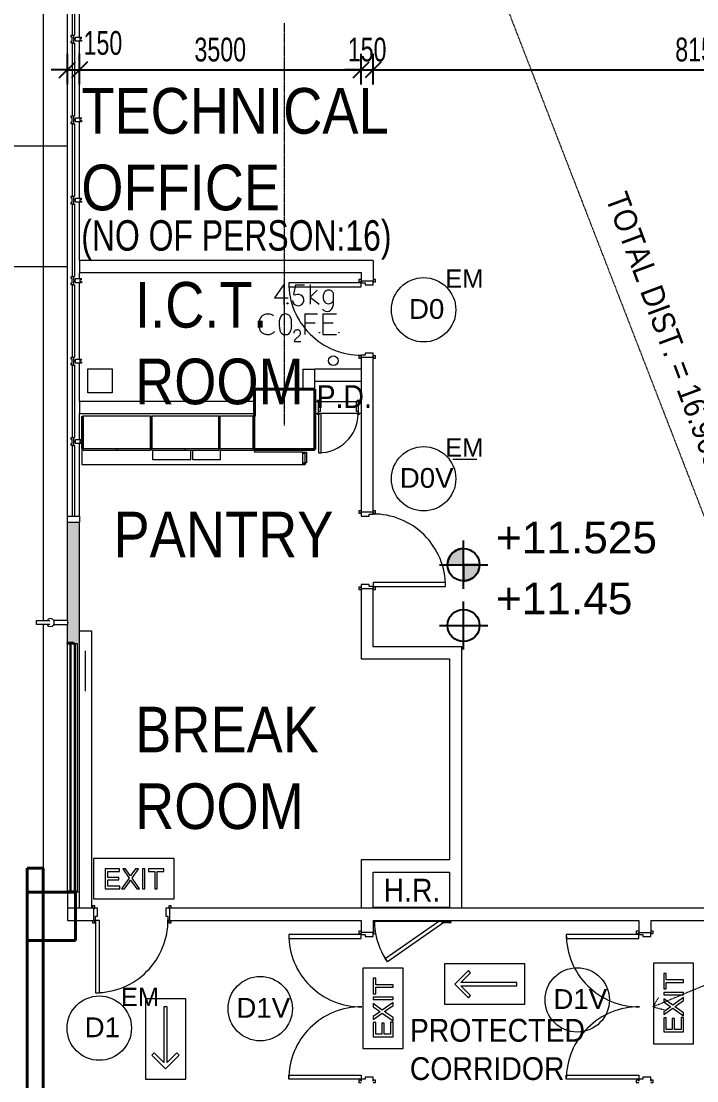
# Model space of a CAD drawing. Header units: millimetres. Extents: x 12827 to 178996, y -27589 to 73652.
# Drawn here: x 37065 to 45461, y 31763 to 44932 of the extents above; entities that cross this region are included whole.
import ezdxf

# ---------------------------------------------------------------- set-up
doc = ezdxf.new("R2010")
doc.units = ezdxf.units.MM
doc.linetypes.add('Dash', pattern=[6, 3, -3])
doc.linetypes.add('Grid Line__1_200_', pattern=[10.5, 6, -1.5, 1.5, -1.5])
for name, color, linetype, lineweight in [('A-ANNO-DIMS', 211, 'Continuous', 5), ('A-ANNO-NOTE', 131, 'Continuous', 25), ('A-DETL', 90, 'Continuous', 9), ('A-DETL-GENF', 92, 'Continuous', 20), ('A-DETL-HDLN', 90, 'Dash', 9), ('A-DETL-THIN', 151, 'Continuous', 9), ('A-DOOR', 31, 'Continuous', 20), ('A-DOOR-FRAM', 31, 'Continuous', 30), ('A-FLOR', 192, 'Continuous', 9), ('A-GENM', 13, 'Continuous', 20), ('A-GLAZ', 151, 'Continuous', 9), ('A-GLAZ-CURT', 52, 'Continuous', 20), ('A-GLAZ-CWMG', 51, 'Continuous', 20), ('A-WALL', 113, 'Continuous', 20), ('G-ANNO-TEXT', 231, 'Continuous', 5), ('I-FURN', 30, 'Continuous', 20), ('S-COLS', 52, 'Continuous', 20), ('S-GRID', 1, 'Continuous', 5)]:
    doc.layers.add(name, color=color, linetype=linetype, lineweight=lineweight)
doc.styles.add('Arial_1', font='arial.ttf', dxfattribs={"height": 393.413174})
doc.styles.add('Arial_2', font='arial.ttf', dxfattribs={"width": 0.7, "height": 295.05988})
doc.styles.add('Swis721 BT_1', font='swiss.ttf', dxfattribs={"width": 0.89, "height": 283.821263})
doc.styles.add('Swis721 BT_2', font='swiss.ttf', dxfattribs={"width": 0.85, "height": 567.642527})
doc.styles.add('Swis721 BT_5', font='swiss.ttf', dxfattribs={"height": 1.135285})
doc.styles.add('Swis721 BT_6', font='swiss.ttf', dxfattribs={"height": 245.978428})
doc.styles.add('Swis721 BT_7', font='swiss.ttf', dxfattribs={"width": 0.75, "height": 378.428351})
doc.dimstyles.new('Linear_-_1_5mm_Arial', dxfattribs={"dimscale": 304.8, "dimtxt": 300, "dimasz": 0.656168, "dimexe": 0.656168, "dimexo": 0.0625, "dimgap": 0.328084, "dimtad": 1, "dimdec": 0, "dimzin": 0, "dimdsep": 46, "dimtxsty": 'Arial_2', "dimblk1": 'OBLIQUE', "dimblk2": 'OBLIQUE', "dimsah": 1, "dimcen": 0.09, "dimadec": 0, "dimazin": 0, "dimtfac": 1, "dimtdec": 4, "dimtix": 1, "dimtmove": 0, "dimatfit": 3, "dimfxl": 0.656168, "dimfxlon": 1, "dimtvp": 1, "dimtolj": 1, "dimtzin": 0, "dimarcsym": 2})
doc.dimstyles.new('Linear_-_1_5mm_Arial_1', dxfattribs={"dimscale": 304.8, "dimtxt": 300, "dimasz": 0.656168, "dimexe": 0.656168, "dimexo": 0.0625, "dimgap": 0.328084, "dimtad": 1, "dimdec": 0, "dimzin": 0, "dimdsep": 46, "dimtxsty": 'Arial_2', "dimblk1": 'OBLIQUE', "dimblk2": 'OBLIQUE', "dimsah": 1, "dimcen": 0.09, "dimadec": 0, "dimazin": 0, "dimtfac": 1, "dimtdec": 4, "dimtix": 1, "dimtmove": 2, "dimatfit": 3, "dimfxl": 0.656168, "dimfxlon": 1, "dimtvp": 1, "dimtolj": 1, "dimtzin": 0, "dimarcsym": 2})

# ---------------------------------------------------------------- blocks, each defined once
blk = doc.blocks.new('DLN-Double Door__X03_ - _M31_1800 x 2450 _WH_-V5-Copy of 1_F')
at = {"layer": 'A-DOOR', "lineweight": 15}
for p, q in [((-850, -75), (-900, -75)), ((-900, -75), (-900, -975)), ((-850, -975), (-850, -75)), ((850, -75), (900, -75)), ((850, -975), (850, -75)), ((900, -75), (900, -975)), ((-900, -975), (-850, -975)), ((900, -975), (850, -975))]:
    blk.add_line(p, q, dxfattribs=at)
for centre, start, end in [((-900, -75), 270, 0.5), ((900, -75), 179.5, 270)]:
    blk.add_arc(centre, 900, start, end, dxfattribs=at)
at = {"layer": 'A-DOOR-FRAM', "lineweight": 15}
for p, q in [((-910, 105), (-940, 105)), ((-940, 105), (-940, 75)), ((-925, 75), (-910, 75)), ((-875, 75), (-925, 75)), ((-910, 75), (-910, 105)), ((-875, -25), (-875, 75)), ((875, 75), (875, -25)), ((925, 75), (875, 75)), ((940, 105), (910, 105)), ((910, 105), (910, 75)), ((910, 75), (925, 75)), ((940, 75), (940, 105)), ((-940, -75), (-940, -105)), ((-940, -105), (-910, -105)), ((-910, -75), (-925, -75)), ((-925, -75), (-900, -75)), ((-910, -105), (-910, -75)), ((-900, -75), (-900, -25)), ((-900, -25), (-875, -25)), ((875, -25), (900, -25)), ((900, -25), (900, -75)), ((900, -75), (925, -75)), ((925, -75), (910, -75)), ((910, -75), (910, -105)), ((910, -105), (940, -105)), ((940, -105), (940, -75))]:
    blk.add_line(p, q, dxfattribs=at)
blk = doc.blocks.new('DLN-Single Door__X01_ - _M01_ 900 x 2450 _WH_-16935545-Copy of 1_F')
at = {"layer": 'A-DOOR', "lineweight": 15}
for p, q in [((-460, 105), (-490, 105)), ((-490, 105), (-490, 75)), ((-475, 75), (-460, 75)), ((-460, 75), (-460, 105)), ((490, 105), (460, 105)), ((460, 105), (460, 75)), ((460, 75), (475, 75)), ((490, 75), (490, 105)), ((-490, -75), (-490, -105)), ((-490, -105), (-460, -105)), ((-460, -75), (-475, -75)), ((-460, -105), (-460, -75)), ((-400, -75), (-450, -75)), ((-450, -75), (-450, -975)), ((-400, -975), (-400, -75)), ((475, -75), (460, -75)), ((460, -75), (460, -105)), ((460, -105), (490, -105)), ((490, -105), (490, -75)), ((-450, -975), (-400, -975))]:
    blk.add_line(p, q, dxfattribs=at)
blk.add_arc((-450, -75), 900, 270, 0.5, dxfattribs=at)
at = {"layer": 'A-DOOR-FRAM', "lineweight": 15}
for p, q in [((-425, 75), (-475, 75)), ((-425, -25), (-425, 75)), ((425, 75), (425, -25)), ((475, 75), (425, 75)), ((-475, -75), (-450, -75)), ((-450, -75), (-450, -25)), ((-450, -25), (-425, -25)), ((425, -25), (450, -25)), ((450, -25), (450, -75)), ((450, -75), (475, -75))]:
    blk.add_line(p, q, dxfattribs=at)
blk = doc.blocks.new('DLN-Single Door__X01_ - _M05_ 900 x 2450 _WH_-16935527-Copy of 1_F')
at = {"layer": 'A-DOOR', "lineweight": 15}
for p, q in [((-460, 105), (-490, 105)), ((-490, 105), (-490, 75)), ((-475, 75), (-460, 75)), ((-460, 75), (-460, 105)), ((490, 105), (460, 105)), ((460, 105), (460, 75)), ((460, 75), (475, 75)), ((490, 75), (490, 105)), ((-490, -75), (-490, -105)), ((-490, -105), (-460, -105)), ((-460, -75), (-475, -75)), ((-460, -105), (-460, -75)), ((-400, -75), (-450, -75)), ((-450, -75), (-450, -975)), ((-400, -975), (-400, -75)), ((475, -75), (460, -75)), ((460, -75), (460, -105)), ((460, -105), (490, -105)), ((490, -105), (490, -75)), ((-450, -975), (-400, -975))]:
    blk.add_line(p, q, dxfattribs=at)
blk.add_arc((-450, -75), 900, 270, 0.5, dxfattribs=at)
at = {"layer": 'A-DOOR-FRAM', "lineweight": 15}
for p, q in [((-425, 75), (-475, 75)), ((-425, -25), (-425, 75)), ((425, 75), (425, -25)), ((475, 75), (425, 75)), ((-475, -75), (-450, -75)), ((-450, -75), (-450, -25)), ((-450, -25), (-425, -25)), ((425, -25), (450, -25)), ((450, -25), (450, -75)), ((450, -75), (475, -75))]:
    blk.add_line(p, q, dxfattribs=at)
blk = doc.blocks.new('DLN_EXIT Sign Board - DLN_EXIT Sign Board-5973881-Copy of 1_F')
at = {"layer": 'A-GENM'}
for p, q in [((500, 250), (-500, 250)), ((-500, 250), (-500, -250)), ((500, -250), (500, 250)), ((-177, 121), (-354, 121)), ((-354, 121), (-354, -125)), ((-323, 17), (-323, 90)), ((-323, 90), (-177, 90)), ((-185, 17), (-323, 17)), ((-185, -13), (-185, 17)), ((-177, 90), (-177, 121)), ((-59, 9), (-154, -125)), ((-102, 121), (-138, 121)), ((-138, 121), (-59, 9)), ((-57, 58), (-102, 121)), ((-42, 34), (-57, 58)), ((-24, 59), (-42, 34)), ((20, 121), (-24, 59)), ((-22, 9), (58, 121)), ((73, -125), (-22, 9)), ((58, 121), (20, 121)), ((138, 121), (108, 121)), ((108, 121), (108, -125)), ((138, -125), (138, 121)), ((373, 121), (181, 121)), ((181, 121), (181, 90)), ((181, 90), (262, 90)), ((262, 90), (262, -125)), ((292, -125), (292, 90)), ((292, 90), (373, 90)), ((373, 90), (373, 121)), ((-354, -125), (-173, -125)), ((-323, -94), (-323, -13)), ((-323, -13), (-185, -13)), ((-173, -94), (-323, -94)), ((-173, -125), (-173, -94)), ((-154, -125), (-116, -125)), ((-116, -125), (-55, -38)), ((-55, -38), (-40, -17)), ((-40, -17), (-27, -36)), ((-27, -36), (36, -125)), ((36, -125), (73, -125)), ((108, -125), (138, -125)), ((262, -125), (292, -125)), ((-500, -250), (500, -250))]:
    blk.add_line(p, q, dxfattribs=at)
blk = doc.blocks.new('DLN_Direction Board - Direction-Red-3889199-Copy of 1_F')
at = {"layer": 'A-GENM'}
for p, q in [((500, 0), (-500, 0)), ((-500, 0), (-500, -500)), ((500, -500), (500, 0)), ((202, -80), (174, -109)), ((174, -109), (295, -230)), ((372, -250), (202, -80)), ((295, -230), (-400, -230)), ((-400, -230), (-400, -270)), ((202, -420), (372, -250)), ((-400, -270), (295, -270)), ((295, -270), (174, -391)), ((174, -391), (202, -420)), ((-500, -500), (500, -500))]:
    blk.add_line(p, q, dxfattribs=at)
blk = doc.blocks.new('Rectangular Mullion - DLN_8 x 75mm _WD_-12438421-Copy of 1_F')
at = {"layer": 'A-GLAZ-CWMG', "lineweight": 30}
for p, q in [((0, 37.5), (-8, 37.5)), ((-8, 37.5), (-8, -37.5)), ((0, 37.5), (0, -37.5)), ((-8, -37.5), (0, -37.5))]:
    blk.add_line(p, q, dxfattribs=at)
blk = doc.blocks.new('Rectangular Mullion - DLN_8 x 75mm _WD_-12438424-Copy of 1_F')
at = {"layer": 'A-GLAZ-CWMG', "lineweight": 30}
for p, q in [((0, 37.5), (-8, 37.5)), ((-8, 37.5), (-8, -37.5)), ((0, 37.5), (0, -37.5)), ((-8, -37.5), (0, -37.5))]:
    blk.add_line(p, q, dxfattribs=at)
blk = doc.blocks.new('Rectangular Mullion - EW3b-16434438-Copy of 1_F')
at = {"layer": 'A-GLAZ-CWMG'}
blk.add_line((37639, 34115), (37639, 37199), dxfattribs=at)
blk = doc.blocks.new('Rectangular Mullion - EW3b-V68-Copy of 1_F')
at = {"layer": 'A-GLAZ-CWMG', "lineweight": 30}
for p, q in [((37732, 37199), (37676, 37199)), ((37676, 34115), (37676, 37199)), ((37732, 34115), (37732, 37199)), ((37676, 34115), (37732, 34115))]:
    blk.add_line(p, q, dxfattribs=at)
at = {"layer": 'A-GLAZ-CWMG'}
for p, q in [((37732, 37199), (37759, 37199)), ((37759, 37199), (37759, 34115)), ((37759, 34115), (37732, 34115))]:
    blk.add_line(p, q, dxfattribs=at)
blk = doc.blocks.new('System Panel - _DLN__12_12mm laminated clear glass-18440646-Copy of 1_F')
at = {"layer": 'A-GLAZ-CURT', "lineweight": 15}
for p, q in [((-425, 12), (425, 12)), ((-425, -13), (-425, 12)), ((425, -13), (425, 12)), ((425, -13), (-425, -13))]:
    blk.add_line(p, q, dxfattribs=at)
blk = doc.blocks.new('System Panel - _DLN__12_12mm laminated clear glass-18440639-Copy of 1_F')
at = {"layer": 'A-GLAZ-CURT', "lineweight": 15}
for p, q in [((-450, 12.5), (450, 12.5)), ((-450, -12.5), (-450, 12.5)), ((450, -12.5), (450, 12.5)), ((450, -12.5), (-450, -12.5))]:
    blk.add_line(p, q, dxfattribs=at)
blk = doc.blocks.new('System Panel - _DLN__12_12mm laminated clear glass-18440579-Copy of 1_F')
at = {"layer": 'A-GLAZ-CURT', "lineweight": 15}
for p, q in [((-450, 12), (450, 12)), ((-450, -13), (-450, 12)), ((450, -13), (450, 12)), ((450, -13), (-450, -13))]:
    blk.add_line(p, q, dxfattribs=at)
blk = doc.blocks.new('System Panel - _DLN__12_12mm laminated clear glass-18440643-Copy of 1_F')
at = {"layer": 'A-GLAZ-CURT', "lineweight": 15}
for p, q in [((-437.5, 12.5), (437.5, 12.5)), ((-437.5, -12.5), (-437.5, 12.5)), ((437.5, -12.5), (437.5, 12.5)), ((437.5, -12.5), (-437.5, -12.5))]:
    blk.add_line(p, q, dxfattribs=at)
blk = doc.blocks.new('Rectangular Mullion - DLN_135 x 150mm _WD_-STUR_ OPENING-18440605-Copy of 1_F')
at = {"layer": 'A-GLAZ-CWMG', "lineweight": 15}
for p, q in [((37639, 45607), (37684, 45607)), ((37639, 44707), (37639, 45607)), ((37727, 45607), (37789, 45607)), ((37789, 44732), (37789, 45607))]:
    blk.add_line(p, q, dxfattribs=at)
blk = doc.blocks.new('Rectangular Mullion - DLN_75 x 150mm _WD_-STUR_ OPENING-18440581-Copy of 1_F')
at = {"layer": 'A-GLAZ-CWMG', "lineweight": 15}
for p, q in [((0, 75), (-75, 75)), ((-75, 75), (-75, -75)), ((0, 75), (0, -75)), ((-75, -75), (0, -75))]:
    blk.add_line(p, q, dxfattribs=at)
blk = doc.blocks.new('Rectangular Mullion - DLN_135 x 150mm _WD_-STUR_ OPENING-18440606-Copy of 1_F')
at = {"layer": 'A-GLAZ-CWMG', "lineweight": 15}
for p, q in [((37639, 43707), (37639, 44707)), ((37789, 43732), (37789, 44682))]:
    blk.add_line(p, q, dxfattribs=at)
blk = doc.blocks.new('Rectangular Mullion - DLN_135 x 150mm _WD_-STUR_ OPENING-V69-Copy of 1_F')
at = {"layer": 'A-GLAZ-CWMG', "lineweight": 15}
for p, q in [((37639, 42707), (37639, 43707)), ((37789, 42732), (37789, 43682))]:
    blk.add_line(p, q, dxfattribs=at)
blk = doc.blocks.new('Rectangular Mullion - DLN_135 x 150mm _WD_-STUR_ OPENING-V70-Copy of 1_F')
at = {"layer": 'A-GLAZ-CWMG', "lineweight": 15}
for p, q in [((37639, 41707), (37639, 42707)), ((37789, 41957), (37789, 42682)), ((37789, 41732), (37789, 41807))]:
    blk.add_line(p, q, dxfattribs=at)
blk = doc.blocks.new('Rectangular Mullion - DLN_135 x 150mm _WD_-STUR_ OPENING-V71-Copy of 1_F')
at = {"layer": 'A-GLAZ-CWMG', "lineweight": 15}
for p, q in [((37639, 39707), (37639, 40707)), ((37789, 40207), (37789, 40682)), ((37789, 39732), (37789, 40057))]:
    blk.add_line(p, q, dxfattribs=at)
blk = doc.blocks.new('Rectangular Mullion - DLN_135 x 150mm _WD_-STUR_ OPENING-18440621-Copy of 1_F')
at = {"layer": 'A-GLAZ-CWMG', "lineweight": 15}
for p, q in [((37639, 38782), (37639, 39707)), ((37789, 38782), (37789, 39682))]:
    blk.add_line(p, q, dxfattribs=at)
blk = doc.blocks.new('Rectangular Mullion - DLN_FRAME-18440576-Copy of 1_F')
at = {"layer": 'A-GLAZ-CWMG', "lineweight": 15}
for p, q in [((-25, 30), (-50, 30)), ((-50, 30), (-50, 0)), ((-50, 0), (-5, 0)), ((-25, 15), (-25, 30)), ((25, 15), (-25, 15)), ((-5, 0), (-5, -27)), ((5, -27), (5, 0)), ((5, 0), (50, 0)), ((50, 30), (25, 30)), ((25, 30), (25, 15)), ((50, 0), (50, 30)), ((-5, -27), (-25, -27)), ((-25, -27), (-25, -100)), ((-10, -100), (-25, -100)), ((-10, -100), (-10, -80)), ((-10, -80), (10, -80)), ((25, -27), (5, -27)), ((10, -80), (10, -100)), ((10, -100), (25, -100)), ((25, -100), (25, -27))]:
    blk.add_line(p, q, dxfattribs=at)
blk = doc.blocks.new('DLN-Access Panel__AP02_ - _AP02a_ 900 x 1100 _WH_-14594547-Copy of 1_F')
at = {"layer": 'A-DOOR', "lineweight": 15}
for p, q in [((-414, 100), (287, 591)), ((316, 550), (-349, 85)), ((287, 591), (316, 550)), ((-465, 100), (-503, 100)), ((-503, 100), (-503, 95)), ((-503, 95), (-465, 95)), ((-490, 75), (-490, 85)), ((465, 85), (-490, 85)), ((-465, 97), (-465, 85)), ((-450, 85), (-450, 97)), ((-405, 100), (-443, 100)), ((-443, 100), (-443, 95)), ((-443, 95), (-405, 95)), ((-436, 85), (-421, 95)), ((-405, 97), (-405, 85)), ((-390, 85), (-390, 97)), ((-485, -85), (465, -85))]:
    blk.add_line(p, q, dxfattribs=at)
for centre, radius, start, end in [((-450, 75), 900, 9.9274, 35), ((-450, 75), 900, 0.6404, 8.6308), ((-458, 97), 7.5, 58.3741, 160.5288), ((-458, 97), 7.5, 360, 180), ((-398, 97), 7.5, 58.3741, 160.5288), ((-398, 97), 7.5, 360, 180)]:
    blk.add_arc(centre, radius, start, end, dxfattribs=at)
blk = doc.blocks.new('DLN_Counter-03 - 2850 _W_-14682126-Copy of 1_F')
at = {"layer": 'I-FURN', "color": 7}
for p, q in [((-1350, -400), (-1350, 0)), ((-511, 0), (-1350, 0)), ((-511, 0), (-511, -400)), ((-496, -400), (-496, 0)), ((335, 0), (-496, 0)), ((335, 0), (335, -400)), ((350, -400), (350, 0)), ((765, 0), (350, 0)), ((765, 0), (765, -400)), ((-1365, -400), (-1365, 0)), ((-1365, 0), (-1350, 0)), ((-1350, 0), (-1350, -400)), ((-511, -400), (-511, 0)), ((-511, 0), (-496, 0)), ((-496, 0), (-496, -400)), ((335, -400), (335, 0)), ((335, 0), (350, 0)), ((350, 0), (350, -400)), ((765, -400), (765, 0)), ((765, 0), (780, 0)), ((780, 0), (780, -400)), ((-1365, -400), (-1350, -400)), ((-1365, -400), (-1365, -600)), ((-1350, -400), (-511, -400)), ((-1350, -420), (-1350, -400)), ((-1350, -400), (-931, -400)), ((-1350, -420), (-931, -420)), ((-931, -400), (-931, -420)), ((-931, -420), (-931, -400)), ((-931, -400), (-511, -400)), ((-931, -420), (-511, -420)), ((-511, -400), (-511, -420)), ((-511, -400), (-496, -400)), ((-496, -400), (335, -400)), ((-496, -420), (-496, -400)), ((-496, -400), (-81, -400)), ((-496, -420), (-81, -420)), ((-485, -540), (-485, -420)), ((-81, -400), (-81, -420)), ((-81, -420), (-81, -400)), ((-81, -400), (335, -400)), ((-81, -420), (335, -420)), ((-15, -420), (-15, -540)), ((15, -540), (15, -420)), ((335, -400), (335, -420)), ((335, -400), (350, -400)), ((350, -420), (350, -400)), ((350, -400), (765, -400)), ((350, -400), (765, -400)), ((350, -420), (765, -420)), ((355, -420), (355, -540)), ((765, -400), (765, -420)), ((765, -400), (780, -400)), ((780, -445), (780, -415)), ((1380, -445), (780, -445)), ((1380, -445), (1410, -445)), ((1380, -600), (1380, -445)), ((1380, -460), (1410, -460)), ((1410, -580), (1410, -445)), ((1410, -445), (1425, -445)), ((1425, -445), (1425, -580)), ((-1365, -600), (1380, -600)), ((-15, -540), (-485, -540)), ((355, -540), (15, -540)), ((1380, -580), (1410, -580)), ((1380, -595), (1410, -595)), ((1380, -600), (1410, -600)), ((1410, -580), (1410, -595)), ((1425, -580), (1410, -580)), ((1410, -595), (1410, -600))]:
    blk.add_line(p, q, dxfattribs=at)
blk = doc.blocks.new('DLN_Louvre - 600x600 _WH_ _ML17_-15065304-Copy of 1_F')
at = {"layer": 'A-GLAZ'}
blk.add_line((-250, 0), (250, 0), dxfattribs=at)
blk = doc.blocks.new('DLN-Single Door - _AP11_ 450 x2000 _WH_-15258265-Copy of 1_F')
at = {"layer": 'A-DOOR', "lineweight": 15}
for p, q in [((-235, 85), (-265, 85)), ((-265, 85), (-265, 75)), ((-265, 75), (-235, 75)), ((-235, 75), (-235, 85)), ((265, 85), (235, 85)), ((235, 85), (235, 75)), ((235, 75), (265, 75)), ((265, 75), (265, 85)), ((-235, -75), (-265, -75)), ((-265, -75), (-265, -85)), ((-265, -85), (-235, -85)), ((-245, -85), (-245, -565)), ((-215, -75), (-235, -75)), ((-235, -85), (-235, -75)), ((-215, -565), (-215, -75)), ((265, -75), (235, -75)), ((235, -75), (235, -85)), ((235, -85), (265, -85)), ((265, -85), (265, -75)), ((-245, -565), (-215, -565))]:
    blk.add_line(p, q, dxfattribs=at)
for start, end in [(270, 358.8132), (359.9947, 0.5)]:
    blk.add_arc((-245, -75), 490, start, end, dxfattribs=at)
at = {"layer": 'A-DOOR-FRAM', "lineweight": 15}
for p, q in [((-220, 75), (-250, 75)), ((-250, 75), (-250, -75)), ((-220, -45), (-220, 75)), ((220, 75), (220, -45)), ((250, 75), (220, 75)), ((250, -75), (250, 75)), ((-250, -75), (-245, -75)), ((-245, -75), (-245, -45)), ((-245, -45), (-220, -45)), ((220, -45), (245, -45)), ((245, -45), (245, -75)), ((245, -75), (250, -75))]:
    blk.add_line(p, q, dxfattribs=at)
blk = doc.blocks.new('DLN_Banner hook - DLN_Banner hook-13170166-Copy of 1_F')
at = {"layer": 'A-GENM', "lineweight": 9}
for p, q in [((-25, 0), (-25, -167)), ((-25, 0), (25, 0)), ((25, -167), (25, 0)), ((-25, -167), (0, -167)), ((-25, -385), (-25, -218)), ((0, -167), (25, -167)), ((25, -218), (25, -385)), ((-25, -386), (25, -386))]:
    blk.add_line(p, q, dxfattribs=at)
at = {"layer": 'A-GENM', "lineweight": 9, "flags": 128}
for points in [[(-25, -167), (-43, -184), (-50, -208), (-45, -233), (-28, -251), (-25, -252)], [(25, -253), (42, -237), (50, -213), (45, -188), (29, -169), (25, -167)]]:
    blk.add_lwpolyline(points, dxfattribs=at)
blk = doc.blocks.new('DLN_2D- CO2F_E - COFE-19082814-Copy of 1_F')
at = {"layer": 'A-DETL-GENF'}
for p, q in [((-756, 939), (-870, 775)), ((-756, 939), (-756, 689)), ((-611, 935), (-634, 816)), ((-611, 935), (-499, 935)), ((-428, 940), (-428, 696)), ((-634, 816), (-608, 811)), ((-428, 784), (-340, 872)), ((-144, 842), (-144, 680)), ((-870, 775), (-701, 775)), ((-428, 784), (-315, 696)), ((-496, 575), (-336, 575)), ((-496, 575), (-496, 320)), ((-272, 575), (-102, 575)), ((-272, 575), (-272, 320)), ((-814, 431), (-805, 372)), ((-658, 431), (-667, 372)), ((-496, 465), (-366, 465)), ((-272, 465), (-142, 465)), ((-607, 264), (-565, 301)), ((-272, 320), (-102, 320)), ((-628, 234), (-544, 234))]:
    blk.add_line(p, q, dxfattribs=at)
for centre, radius in [((-710, 706), 7.48), ((-312, 341), 3), ((-71, 341), 3), ((-140, -7), 60)]:
    blk.add_circle(centre, radius, dxfattribs=at)
for centre, radius, start, end in [((-577, 747), 70.7, 183.8046, 115.1955), ((-187, 791), 80.3, 161.219, 180.781), ((-153, 780), 116, 146.781, 161.219), ((-199, 810), 61.4, 118.4863, 146.781), ((-199, 810), 61.4, 87.5137, 118.4863), ((-200, 798), 73.2, 66.4863, 87.5137), ((-194, 812), 57.4, 31.0497, 66.4863), ((-218, 680), 73.8, 218.3959, 0), ((-85, 793), 183, 180.781, 189.219), ((-181, 777), 85.2, 189.219, 210.781), ((-199, 766), 64.4, 210.781, 239.219), ((-199, 766), 64.4, 239.219, 271.0549), ((-199, 766), 64.4, 271.0549, 328.5853), ((-962, 471), 101, 139.3393, 165.241), ((-962, 471), 101, 117.3794, 139.3393), ((-949, 441), 133, 87.6545, 116.6047), ((-947, 476), 98.9, 49.3487, 87.6545), ((-713, 483), 99.2, 146.4031, 175.5969), ((-738, 512), 62.8, 88.1154, 155.8846), ((-734, 512), 62.8, 24.1154, 91.8846), ((-759, 483), 99.2, 4.4031, 33.5969), ((-768, 418), 302, 164.9644, 172.7557), ((-957, 443), 112, 173.0655, 194.7367), ((-668, 522), 411, 195.1825, 200.7734), ((18, 426), 832, 175.5969, 179.6803), ((-1490, 426), 832, 0.3197, 4.4031), ((-981, 403), 76.5, 200.5788, 234.8357), ((-957, 439), 119, 235.3378, 254.6622), ((-952, 460), 141, 254.7908, 273.2092), ((-949, 419), 99.8, 272.9079, 297.0921), ((-949, 419), 99.8, 297.0921, 320.3091), ((-743, 381), 62.1, 189, 276.8019), ((-728, 381), 62.1, 263.1981, 351), ((-593, 336), 39.4, 141.0169, 178.9831), ((-593, 336), 39.4, 112.8661, 141.0169), ((-551, 207), 80.3, 134.1863, 145.8137), ((-593, 336), 39.4, 90.3809, 112.8661), ((-587, 332), 44, 77.7176, 98.2824), ((-587, 328), 48.4, 58.2824, 77.7176), ((-624, 362), 84.9, 313.9551, 330.0449), ((-578, 344), 29.6, 35.7176, 58.2824), ((-589, 336), 43.1, 18.2824, 35.7176), ((-659, 364), 117, 337.7231, 342.2769), ((-574, 341), 28, 357.7176, 18.2824), ((-576, 338), 29.7, 342.2769, 3.7231), ((-501, 173), 140, 145.8137, 154.1863)]:
    blk.add_arc(centre, radius, start, end, dxfattribs=at)
blk = doc.blocks.new('DLN_Slab Level Mark - FFL-2mm_Type 2-2670450-Copy of 1_F')
at = {"layer": 'A-ANNO-NOTE', "lineweight": 5}
h = blk.add_hatch(color=256, dxfattribs=at)
edge = h.paths.add_edge_path(flags=0)
edge.add_arc((0, 0), 1, 0, 90, ccw=False)
edge.add_line((1, 0), (0, 0))
edge.add_line((0, 0), (0, 1))
h = blk.add_hatch(color=256, dxfattribs=at)
edge = h.paths.add_edge_path(flags=0)
edge.add_arc((0, 0), 1, 180, 270, ccw=False)
edge.add_line((-1, 0), (0, 0))
edge.add_line((0, 0), (0, -1))
at = {"layer": 'A-ANNO-NOTE'}
for p, q in [((0, 1.5), (0, -1.5)), ((0, 1), (0, 0)), ((0, 0), (-1, 0)), ((0, -1), (0, 0)), ((0, 0), (1, 0)), ((-1.5, 0), (1.5, 0))]:
    blk.add_line(p, q, dxfattribs=at)
blk.add_circle((0, 0), 1, dxfattribs=at)
for start, end in [(360, 90), (180, 270)]:
    blk.add_arc((0, 0), 1, start, end, dxfattribs=at)
blk = doc.blocks.new('DLN_Slab Level Mark - SSL-2mm_Type 2-2670448-Copy of 1_F')
at = {"layer": 'A-ANNO-NOTE'}
for p, q in [((0, 1.5), (0, -1.5)), ((-1.5, 0), (1.5, 0))]:
    blk.add_line(p, q, dxfattribs=at)
blk.add_circle((0, 0), 1, dxfattribs=at)
blk = doc.blocks.new('GBP_Door Mark - 2 x 1_3_R_T_ Border _EM_ON_-18777231-Copy of 1_F')
at = {"layer": 'A-ANNO-NOTE', "lineweight": 5}
blk.add_circle((-31.356, 27.261), 2, dxfattribs=at)
at = {"layer": 'A-ANNO-NOTE', "lineweight": 5, "insert": (-30.02, 29.767), "char_height": 1.1353, "width": 2.7792, "attachment_point": 1, "line_spacing_factor": 1.00667, "style": 'Swis721 BT_5'}
blk.add_mtext('EM', dxfattribs=at)
blk = doc.blocks.new('GBP_Door Mark - 2 x 1_3_RT_ Border WHITE-4013245-Copy of 1_F')
at = {"layer": 'A-ANNO-NOTE', "lineweight": 5}
blk.add_circle((-31.356, 27.261), 2, dxfattribs=at)
blk = doc.blocks.new('_Oblique')
at = {"color": 0, "linetype": 'ByBlock', "lineweight": -2}
blk.add_line((-0.5, -0.5), (0.5, 0.5), dxfattribs=at)
blk = doc.blocks.new('DIMBLOCK32-Copy of 1_F')
at = {"layer": 'A-ANNO-DIMS', "color": 0, "lineweight": -2, "transparency": 16777216}
for p, q in [((37639, 44147), (37639, 44528)), ((37789, 44147), (37789, 44528)), ((37639, 44328), (37439, 44328)), ((37639, 44328), (37789, 44328)), ((37789, 44328), (37989, 44328))]:
    blk.add_line(p, q, dxfattribs=at)
at = {"layer": 'Defpoints', "color": 0, "transparency": 16777216}
for p in [(37789, 44328), (37639, 44128), (37789, 44128)]:
    blk.add_point(p, dxfattribs=at)
at = {"layer": 'A-ANNO-DIMS', "color": 0, "lineweight": -2, "transparency": 16777216, "xscale": 200, "yscale": 200, "zscale": 200}
blk.add_blockref('_Oblique', (37639, 44328), dxfattribs=at)
at = {"layer": 'A-ANNO-DIMS', "color": 0, "lineweight": -2, "transparency": 16777216, "xscale": 200, "yscale": 200, "zscale": 200, "rotation": 180}
blk.add_blockref('_Oblique', (37789, 44328), dxfattribs=at)
at = {"layer": 'A-ANNO-DIMS', "color": 0, "transparency": 16777216, "insert": (37840, 44810), "char_height": 295.1, "width": 564.92, "attachment_point": 1, "line_spacing_factor": 0.938532, "style": 'Arial_2'}
blk.add_mtext('\\A1;150', dxfattribs=at)
blk = doc.blocks.new('DIMBLOCK33-Copy of 1_F')
at = {"layer": 'A-ANNO-DIMS', "color": 0, "lineweight": -2, "transparency": 16777216}
for p, q in [((37789, 44147), (37789, 44528)), ((41289, 44147), (41289, 44528)), ((37789, 44328), (41289, 44328))]:
    blk.add_line(p, q, dxfattribs=at)
at = {"layer": 'Defpoints', "color": 0, "transparency": 16777216}
for p in [(41289, 44328), (37789, 44128), (41289, 44128)]:
    blk.add_point(p, dxfattribs=at)
at = {"layer": 'A-ANNO-DIMS', "color": 0, "lineweight": -2, "transparency": 16777216, "xscale": 200, "yscale": 200, "zscale": 200, "rotation": 180}
blk.add_blockref('_Oblique', (37789, 44328), dxfattribs=at)
at = {"layer": 'A-ANNO-DIMS', "color": 0, "lineweight": -2, "transparency": 16777216, "xscale": 200, "yscale": 200, "zscale": 200}
blk.add_blockref('_Oblique', (41289, 44328), dxfattribs=at)
at = {"layer": 'A-ANNO-DIMS', "color": 0, "transparency": 16777216, "insert": (39539, 44578), "char_height": 295.1, "width": 753.23, "attachment_point": 5, "style": 'Arial_2'}
blk.add_mtext('\\A1;3500', dxfattribs=at)
blk = doc.blocks.new('DIMBLOCK34-Copy of 1_F')
at = {"layer": 'A-ANNO-DIMS', "color": 0, "lineweight": -2, "transparency": 16777216}
for p, q in [((41289, 44147), (41289, 44528)), ((41439, 44147), (41439, 44528)), ((41289, 44328), (41089, 44328)), ((41289, 44328), (41439, 44328)), ((41439, 44328), (41639, 44328))]:
    blk.add_line(p, q, dxfattribs=at)
at = {"layer": 'Defpoints', "color": 0, "transparency": 16777216}
for p in [(41439, 44328), (41289, 44128), (41439, 44128)]:
    blk.add_point(p, dxfattribs=at)
at = {"layer": 'A-ANNO-DIMS', "color": 0, "lineweight": -2, "transparency": 16777216, "xscale": 200, "yscale": 200, "zscale": 200}
blk.add_blockref('_Oblique', (41289, 44328), dxfattribs=at)
at = {"layer": 'A-ANNO-DIMS', "color": 0, "lineweight": -2, "transparency": 16777216, "xscale": 200, "yscale": 200, "zscale": 200, "rotation": 180}
blk.add_blockref('_Oblique', (41439, 44328), dxfattribs=at)
at = {"layer": 'A-ANNO-DIMS', "color": 0, "transparency": 16777216, "insert": (41364, 44578), "char_height": 295.1, "width": 564.92, "attachment_point": 5, "style": 'Arial_2'}
blk.add_mtext('\\A1;150', dxfattribs=at)
blk = doc.blocks.new('DIMBLOCK35-Copy of 1_F')
at = {"layer": 'A-ANNO-DIMS', "color": 0, "lineweight": -2, "transparency": 16777216}
for p, q in [((41439, 44147), (41439, 44528)), ((49589, 44147), (49589, 44528)), ((41439, 44328), (49589, 44328))]:
    blk.add_line(p, q, dxfattribs=at)
at = {"layer": 'Defpoints', "color": 0, "transparency": 16777216}
for p in [(49589, 44328), (41439, 44128), (49589, 44128)]:
    blk.add_point(p, dxfattribs=at)
at = {"layer": 'A-ANNO-DIMS', "color": 0, "lineweight": -2, "transparency": 16777216, "xscale": 200, "yscale": 200, "zscale": 200, "rotation": 180}
blk.add_blockref('_Oblique', (41439, 44328), dxfattribs=at)
at = {"layer": 'A-ANNO-DIMS', "color": 0, "lineweight": -2, "transparency": 16777216, "xscale": 200, "yscale": 200, "zscale": 200}
blk.add_blockref('_Oblique', (49589, 44328), dxfattribs=at)
at = {"layer": 'A-ANNO-DIMS', "color": 0, "transparency": 16777216, "insert": (45514, 44578), "char_height": 295.1, "width": 753.23, "attachment_point": 5, "style": 'Arial_2'}
blk.add_mtext('\\A1;8150', dxfattribs=at)

msp = doc.modelspace()

# ---------------------------------------------------------------- hatches: boundary and pattern name
at = {"layer": 'A-WALL'}
h = msp.add_hatch(color=7, dxfattribs=at)
h.paths.add_polyline_path([(37789.29297, 34107.48546), (37789.29297, 38707.48546), (37639.29297, 38707.48546), (37639.67428, 37207.48546), (37714.67428, 37207.48546), (37714.67428, 37199.48546), (37759.17428, 37199.48546), (37759.17428, 34115.48546), (37714.67428, 34115.48546), (37714.67428, 34107.48546), (37759.17428, 34107.48546)], flags=0)
h.paths.add_polyline_path([(37639.29297, 34107.48546), (37639.67428, 34107.48546), (37639.29297, 34115.48546)], flags=0)
h.paths.add_polyline_path([(37684.29297, 45607.48547), (37684.29297, 45632.48547), (37699.29297, 45632.48547), (37699.29297, 45682.48547), (37684.29297, 45682.48547), (37684.29297, 45707.48547), (37639.29297, 45707.48547), (37639.29297, 45607.48547)], flags=0)
h.paths.add_polyline_path([(37789.29297, 45607.48547), (37789.29297, 45632.48547), (37741.29297, 45632.48547), (37741.29297, 45652.48547), (37714.29297, 45652.48547), (37714.29297, 45607.48547), (37726.79297, 45607.48547)], flags=0)
h.paths.add_polyline_path([(37741.29297, 45662.48547), (37741.29297, 45682.48547), (37789.29297, 45682.48547), (37789.29297, 45707.48547), (37714.29297, 45707.48547), (37714.29297, 45662.48547)], flags=0)

# ---------------------------------------------------------------- linework, layer by layer
at = {"layer": 'A-DETL', "lineweight": 20}
msp.add_line((42429.07561, 39488.92583), (42729.07561, 39488.92583), dxfattribs=at)
at = {"layer": 'A-DETL-HDLN'}
for p, q in [((42905.56195, 45605.48547), (47497.42766, 33757.48546)), ((47497.42766, 33757.48546), (44919.29297, 32682.48546)), ((44919.29297, 32682.48546), (44989.29297, 32803.72902)), ((44919.29297, 32682.48546), (45054.69131, 32646.88647))]:
    msp.add_line(p, q, dxfattribs=at)
at = {"layer": 'A-DETL-THIN'}
for p, q in [((35139.29297, 43382.48546), (37639.29297, 43382.48546)), ((35139.29297, 41882.48546), (37639.29297, 41882.48546))]:
    msp.add_line(p, q, dxfattribs=at)
at = {"layer": 'A-FLOR'}
for p, q in [((37339.29297, 52457.40334), (37339.29297, 37482.48546)), ((37894.29297, 40312.48546), (37894.29297, 40612.48546)), ((37894.29297, 40612.48546), (38194.29297, 40612.48546)), ((38194.29297, 40612.48546), (38194.29297, 40312.48546)), ((38194.29297, 40312.48546), (37894.29297, 40312.48546)), ((37339.29297, 37432.48546), (37339.29297, 34407.48507))]:
    msp.add_line(p, q, dxfattribs=at)
at = {"layer": 'A-WALL'}
for p, q in [((41439.29296, 41957.48546), (37789.29297, 41957.48546)), ((37789.29297, 41957.48546), (37789.29297, 41807.48546)), ((41439.29296, 41957.48546), (41439.29296, 41707.48545)), ((37789.29297, 41807.48546), (41289.29296, 41807.48546)), ((41289.29296, 41807.48546), (41289.29296, 41707.48545)), ((41289.29296, 41707.48545), (41439.29296, 41707.48545)), ((41289.29296, 40757.48545), (41289.29296, 38832.48546)), ((41289.29296, 40757.48545), (41439.29296, 40757.48545)), ((41439.29296, 38832.48546), (41439.29296, 40757.48545)), ((40564.29296, 40607.48546), (40564.29296, 40357.48546)), ((40564.29296, 40607.48546), (40714.29296, 40607.48546)), ((41289.29296, 40607.48546), (40714.29296, 40607.48546)), ((40714.29296, 40357.48546), (40714.29296, 40607.48546)), ((40714.29296, 40457.48546), (41289.29296, 40457.48546)), ((40564.29296, 40357.48546), (40714.29296, 40357.48546)), ((39964.29296, 40207.48546), (37789.29302, 40207.48546)), ((37789.29302, 40207.48546), (37789.29302, 40057.48546)), ((39964.29296, 40207.48546), (39964.29296, 40057.48546)), ((40714.29296, 40207.48546), (40741.29296, 40207.48546)), ((40714.29296, 40207.48546), (40714.29296, 40057.48546)), ((40786.29296, 40207.48546), (41226.29296, 40207.48546)), ((41289.29296, 40207.48546), (41271.29296, 40207.48546)), ((37789.29302, 40057.48546), (39964.29296, 40057.48546)), ((40714.29296, 40057.48546), (40741.29296, 40057.48546)), ((41241.29296, 40057.48546), (40771.29296, 40057.48546)), ((41289.29296, 40057.48546), (41271.29296, 40057.48546)), ((41289.29296, 38832.48546), (41439.29296, 38832.48546)), ((37639.29297, 37482.48546), (37639.29297, 38707.48546)), ((37789.29297, 33907.48546), (37789.29297, 38707.48546)), ((41289.29296, 37882.48546), (41289.29296, 37007.48546)), ((41289.29296, 37882.48546), (41439.29296, 37882.48546)), ((41439.29296, 37157.48546), (41439.29296, 37882.48546)), ((37639.29297, 37199.48546), (37639.29297, 37432.48546)), ((37789.29297, 37357.48546), (37939.29297, 37357.48546)), ((37939.29297, 37357.48546), (37939.29297, 33907.48546)), ((42539.29296, 37157.48546), (41439.29296, 37157.48546)), ((42539.29296, 33907.48546), (42539.29296, 37157.48546)), ((41289.29296, 37007.48546), (42389.29296, 37007.48546)), ((42389.29296, 37007.48546), (42389.29296, 34507.48546)), ((41289.29296, 34507.48546), (41289.29296, 33907.48546)), ((42389.29296, 34507.48546), (41289.29296, 34507.48546)), ((41439.29296, 33907.48546), (41439.29296, 34357.48546)), ((41439.29296, 34357.48546), (42389.29296, 34357.48546)), ((42389.29296, 34357.48546), (42389.29296, 33907.48546)), ((37639.29297, 34115.48546), (37639.29297, 33757.48546)), ((37789.29297, 34107.48546), (37639.29297, 34107.48546)), ((37964.29297, 33907.48546), (37639.29297, 33907.48546)), ((37964.29297, 33907.48546), (37964.29297, 33757.48546)), ((46964.29297, 33907.48546), (38914.29297, 33907.48546)), ((38914.29297, 33757.48546), (38914.29297, 33907.48546)), ((37639.29297, 33757.48546), (37964.29297, 33757.48546)), ((38914.29297, 33757.48546), (41289.29297, 33757.48546)), ((41289.29297, 33757.48546), (41289.29297, 33607.48546)), ((41439.29297, 33757.48546), (44739.29297, 33757.48546)), ((41439.29297, 33757.48546), (41439.29297, 33607.48546)), ((44739.29297, 33757.48546), (44739.29297, 33607.48546)), ((44889.29297, 33757.48546), (46964.29297, 33757.48546)), ((44889.29297, 33757.48546), (44889.29297, 33607.48546)), ((41439.29297, 33607.48546), (41289.29297, 33607.48546)), ((44739.29297, 33607.48546), (44889.29297, 33607.48546))]:
    msp.add_line(p, q, dxfattribs=at)
at = {"layer": 'A-WALL', "color": 10, "lineweight": 40}
for p, q in [((37139.29302, 29012.48515), (37139.29302, 34407.48507)), ((37339.29302, 34407.48507), (37139.29302, 34407.48507)), ((37339.29302, 34407.48507), (37339.29302, 12607.48546))]:
    msp.add_line(p, q, dxfattribs=at)
at = {"layer": 'S-COLS', "color": 10, "lineweight": 40}
for p, q in [((40714.29296, 40357.48546), (39964.29296, 40357.48546)), ((39964.29296, 40357.48546), (39964.29296, 40022.48546)), ((40714.29296, 40357.48546), (40714.29296, 39607.48546)), ((39964.29296, 39622.48546), (39964.29296, 39607.48546)), ((39964.29296, 39607.48546), (40714.29296, 39607.48546)), ((37739.29302, 34107.48546), (37139.29302, 34107.48546)), ((37139.29302, 34107.48546), (37139.29302, 33507.48546)), ((37739.29302, 34107.48546), (37739.29302, 33507.48546)), ((37139.29302, 33507.48546), (37739.29302, 33507.48546))]:
    msp.add_line(p, q, dxfattribs=at)
at = {"layer": 'S-GRID', "linetype": 'Grid Line__1_200_'}
msp.add_line((40339.29296, 39907.48546), (40339.29296, 44907.48546), dxfattribs=at)

# ---------------------------------------------------------------- block references
at = {"layer": 'A-ANNO-NOTE', "lineweight": 5, "xscale": 200, "yscale": 200, "zscale": 200}
for p in [(48337.58162, 35893.15314), (48337.58162, 33793.15314), (44307.03211, 26965.41419)]:
    msp.add_blockref('GBP_Door Mark - 2 x 1_3_R_T_ Border _EM_ON_-18777231-Copy of 1_F', p, dxfattribs=at)
at = {"layer": 'A-ANNO-NOTE', "xscale": 200.0000000000001, "yscale": 200.0000000000001, "zscale": 200.0000000000001}
for name, p, rotation in [('DLN_Slab Level Mark - FFL-2mm_Type 2-2670450-Copy of 1_F', (42562.49498, 38177.50983), 89.99999999999984), ('DLN_Slab Level Mark - SSL-2mm_Type 2-2670448-Copy of 1_F', (42562.49498, 37421.80966), 89.99999999999987)]:
    msp.add_blockref(name, p, dxfattribs=dict(at, rotation=rotation))
at = {"layer": 'A-ANNO-NOTE', "xscale": 200, "yscale": 200, "zscale": 200}
for p in [(46306.77697, 27207.60058), (50246.12335, 27316.42902)]:
    msp.add_blockref('GBP_Door Mark - 2 x 1_3_RT_ Border WHITE-4013245-Copy of 1_F', p, dxfattribs=at)
at = {"layer": 'A-DETL-GENF'}
msp.add_blockref('DLN_2D- CO2F_E - COFE-19082814-Copy of 1_F', (41084.29296, 40719.3132), dxfattribs=at)
at = {"layer": 'A-DOOR', "lineweight": 15}
for name, p, rotation in [('DLN-Single Door__X01_ - _M01_ 900 x 2450 _WH_-16935545-Copy of 1_F', (41364.29296, 41232.48545), 270), ('DLN-Single Door__X01_ - _M01_ 900 x 2450 _WH_-16935545-Copy of 1_F', (41364.29296, 38357.48546), 89.99999999999999), ('DLN-Access Panel__AP02_ - _AP02a_ 900 x 1100 _WH_-14594547-Copy of 1_F', (41904.29296, 33832.48546), 180), ('DLN-Double Door__X03_ - _M31_1800 x 2450 _WH_-V5-Copy of 1_F', (41364.29297, 32682.48546), 270), ('DLN-Double Door__X03_ - _M31_1800 x 2450 _WH_-V5-Copy of 1_F', (44814.29297, 32682.48546), 270)]:
    msp.add_blockref(name, p, dxfattribs=dict(at, rotation=rotation))
for name, p in [('DLN-Single Door - _AP11_ 450 x2000 _WH_-15258265-Copy of 1_F', (41006.29296, 40132.48546)), ('DLN-Single Door__X01_ - _M05_ 900 x 2450 _WH_-16935527-Copy of 1_F', (38439.29297, 33832.48546))]:
    msp.add_blockref(name, p, dxfattribs=at)
at = {"layer": 'A-GENM', "lineweight": 9, "rotation": 269.9999999999998}
msp.add_blockref('DLN_Banner hook - DLN_Banner hook-13170166-Copy of 1_F', (37639.29297, 37457.48546), dxfattribs=at)
at = {"layer": 'A-GENM'}
msp.add_blockref('DLN_EXIT Sign Board - DLN_EXIT Sign Board-5973881-Copy of 1_F', (38464.29296, 34274.5503), dxfattribs=at)
for name, p, rotation in [('DLN_Direction Board - Direction-Red-3889199-Copy of 1_F', (42824.29297, 32715.40503), 180), ('DLN_EXIT Sign Board - DLN_EXIT Sign Board-5973881-Copy of 1_F', (45171.90142, 32724.02145), 90.0000000000002), ('DLN_EXIT Sign Board - DLN_EXIT Sign Board-5973881-Copy of 1_F', (41561.90142, 32664.02145), 90.0000000000002), ('DLN_Direction Board - Direction-Red-3889199-Copy of 1_F', (39109.29297, 32283.87736), 269.9999999999998)]:
    msp.add_blockref(name, p, dxfattribs=dict(at, rotation=rotation))
at = {"layer": 'A-GLAZ', "rotation": 89.99999999999993}
msp.add_blockref('DLN_Louvre - 600x600 _WH_ _ML17_-15065304-Copy of 1_F', (37864.29297, 36857.48546), dxfattribs=at)
at = {"layer": 'A-GLAZ-CURT', "lineweight": 15, "rotation": 269.9999999999999}
for name, p in [('System Panel - _DLN__12_12mm laminated clear glass-18440646-Copy of 1_F', (37714.29297, 45182.48547)), ('System Panel - _DLN__12_12mm laminated clear glass-18440639-Copy of 1_F', (37714.29297, 44207.48547)), ('System Panel - _DLN__12_12mm laminated clear glass-18440579-Copy of 1_F', (37714.29297, 43207.48546)), ('System Panel - _DLN__12_12mm laminated clear glass-18440639-Copy of 1_F', (37714.29297, 42207.48546)), ('System Panel - _DLN__12_12mm laminated clear glass-18440639-Copy of 1_F', (37714.29297, 41207.48546)), ('System Panel - _DLN__12_12mm laminated clear glass-18440639-Copy of 1_F', (37714.29297, 40207.48546)), ('System Panel - _DLN__12_12mm laminated clear glass-18440643-Copy of 1_F', (37714.29297, 39219.98546))]:
    msp.add_blockref(name, p, dxfattribs=at)
at = {"layer": 'A-GLAZ-CWMG', "lineweight": 15}
for name, p in [('Rectangular Mullion - DLN_135 x 150mm _WD_-STUR_ OPENING-18440605-Copy of 1_F', (0, 0)), ('Rectangular Mullion - DLN_135 x 150mm _WD_-STUR_ OPENING-18440606-Copy of 1_F', (0, 0)), ('Rectangular Mullion - DLN_135 x 150mm _WD_-STUR_ OPENING-V69-Copy of 1_F', (0, 0)), ('Rectangular Mullion - DLN_135 x 150mm _WD_-STUR_ OPENING-V70-Copy of 1_F', (0, 0)), ('Rectangular Mullion - DLN_135 x 150mm _WD_-STUR_ OPENING-18440606-Copy of 1_F', (0, -3000.00001)), ('Rectangular Mullion - DLN_135 x 150mm _WD_-STUR_ OPENING-V71-Copy of 1_F', (0, 0)), ('Rectangular Mullion - DLN_135 x 150mm _WD_-STUR_ OPENING-18440621-Copy of 1_F', (0, 0))]:
    msp.add_blockref(name, p, dxfattribs=at)
at = {"layer": 'A-GLAZ-CWMG', "lineweight": 15, "extrusion": (0, 0, -1), "rotation": 270.0000000000001}
for name, p in [('Rectangular Mullion - DLN_FRAME-18440576-Copy of 1_F', (-37714.29297, 44707.48547)), ('Rectangular Mullion - DLN_FRAME-18440576-Copy of 1_F', (-37714.29297, 43707.48547)), ('Rectangular Mullion - DLN_FRAME-18440576-Copy of 1_F', (-37714.29297, 42707.48546)), ('Rectangular Mullion - DLN_FRAME-18440576-Copy of 1_F', (-37714.29297, 41707.48546)), ('Rectangular Mullion - DLN_FRAME-18440576-Copy of 1_F', (-37714.29297, 40707.48546)), ('Rectangular Mullion - DLN_FRAME-18440576-Copy of 1_F', (-37714.29297, 39707.48546)), ('Rectangular Mullion - DLN_75 x 150mm _WD_-STUR_ OPENING-18440581-Copy of 1_F', (-37714.29297, 38707.48546))]:
    msp.add_blockref(name, p, dxfattribs=at)
at = {"layer": 'A-GLAZ-CWMG'}
msp.add_blockref('Rectangular Mullion - EW3b-16434438-Copy of 1_F', (0, 0), dxfattribs=at)
at = {"layer": 'A-GLAZ-CWMG', "rotation": 90}
msp.add_blockref('Rectangular Mullion - DLN_8 x 75mm _WD_-12438424-Copy of 1_F', (37677.17428, 37207.48546), dxfattribs=at)
at = {"layer": 'A-GLAZ-CWMG', "lineweight": 30}
msp.add_blockref('Rectangular Mullion - EW3b-V68-Copy of 1_F', (0, 0), dxfattribs=at)
at = {"layer": 'A-GLAZ-CWMG', "lineweight": 30, "extrusion": (0, 0, -1), "rotation": 270}
msp.add_blockref('Rectangular Mullion - DLN_8 x 75mm _WD_-12438421-Copy of 1_F', (-37677.17428, 34107.48546), dxfattribs=at)
at = {"layer": 'I-FURN', "color": 7}
msp.add_blockref('DLN_Counter-03 - 2850 _W_-14682126-Copy of 1_F', (39184.29296, 40022.48546), dxfattribs=at)

# ---------------------------------------------------------------- texts
at = {"layer": 'A-ANNO-NOTE', "lineweight": 5}
for s, insert, char_height, width, attachment_point, line_spacing_factor, style in [('D0', (42103.90281, 41478.8894), 245.978428, 514.7814219, 2, 1.00667, 'Swis721 BT_6'), ('D0V', (42103.90281, 39378.8894), 245.978428, 767.4923018, 2, 1.00667, 'Swis721 BT_6'), ('+11.525', (42965.28997, 38711.56459), 393.413174, 2385.6, 1, 0.938532, 'Arial_1'), ('+11.45', (42965.28997, 37955.86442), 393.413174, 2020.8, 1, 0.938532, 'Arial_1'), ('D1V', (40073.09816, 32793.33684), 245.978428, 767.4923018, 2, 1.00667, 'Swis721 BT_6'), ('D1V', (44012.44454, 32902.16527), 245.978428, 767.4923018, 2, 1.00667, 'Swis721 BT_6'), ('D1', (38073.3533, 32551.15045), 245.978428, 514.7814219, 2, 1.00667, 'Swis721 BT_6')]:
    msp.add_mtext(s, dxfattribs=dict(at, insert=insert, char_height=char_height, width=width, attachment_point=attachment_point, line_spacing_factor=line_spacing_factor, style=style))
at = {"layer": 'G-ANNO-TEXT', "color": 7, "attachment_point": 1, "line_spacing_factor": 1.00667}
for s, insert, char_height, width, style in [('TECHNICAL\\POFFICE', (37812.00619, 44101.85793), 567.642527, 4449.6, 'Swis721 BT_2'), ('(NO OF PERSON:16)', (37812.00619, 42459.06402), 378.4283513, 4502.4, 'Swis721 BT_7'), ('I.C.T.\\PROOM', (38480.12136, 41691.49921), 567.642527, 2455.2, 'Swis721 BT_2'), ('P.D.', (40736.23412, 40408.33858), 283.821263, 788.4, 'Swis721 BT_1'), ('PANTRY', (38212.00619, 38836.23122), 567.642527, 3088.8, 'Swis721 BT_2'), ('BREAK\\PROOM', (38480.12136, 36412.74966), 567.642527, 2606.4, 'Swis721 BT_2'), ('H.R.', (41568.7274, 34274.29595), 283.821263, 810, 'Swis721 BT_1'), ('PROTECTED\\PCORRIDOR', (41895.27863, 32532.71093), 283.821263, 2473.2, 'Swis721 BT_1')]:
    msp.add_mtext(s, dxfattribs=dict(at, insert=insert, char_height=char_height, width=width, style=style))
at = {"layer": 'G-ANNO-TEXT', "color": 7, "insert": (44588.98956, 42838.15952), "char_height": 283.8212635, "width": 6048, "attachment_point": 1, "rotation": 290.358539927, "line_spacing_factor": 1.00667, "style": 'Swis721 BT_1'}
msp.add_mtext('TOTAL DIST. = 16.965m < 18m', dxfattribs=at)

# ---------------------------------------------------------------- dimensions: what is measured, and where the dimension line sits
at = {"layer": 'A-ANNO-DIMS'}
dim = msp.add_linear_dim(base=(37789.29297, 44327.64005), p1=(37639.29297, 44127.64005), p2=(37789.29297, 44127.64005), dimstyle='Linear_-_1_5mm_Arial_1', override={"dimpost": '<>', "dimfxl": 150}, dxfattribs=at)
dim.commit()
dim.dimension.update_dxf_attribs({"geometry": 'DIMBLOCK32-Copy of 1_F', "text_midpoint": (38122.10685, 44613.68565), "dimtype": 160})
for base, p1, p2, override, picture, middle in [((41289.29296, 44327.64005), (37789.29297, 44127.64005), (41289.29296, 44127.64005), {"dimpost": '<>', "dimfxl": 3499.999991}, 'DIMBLOCK33-Copy of 1_F', (39539.29297, 44578.39029)), ((41439.29296, 44327.64005), (41289.29296, 44127.64005), (41439.29296, 44127.64005), {"dimpost": '<>', "dimfxl": 150}, 'DIMBLOCK34-Copy of 1_F', (41364.29296, 44578.28966)), ((49589.29302, 44327.64005), (41439.29296, 44127.64005), (49589.29302, 44127.64005), {"dimpost": '<>', "dimfxl": 8150.000055}, 'DIMBLOCK35-Copy of 1_F', (45514.29299, 44578.28966))]:
    dim = msp.add_linear_dim(base=base, p1=p1, p2=p2, dimstyle='Linear_-_1_5mm_Arial', override=override, dxfattribs=at)
    dim.commit()
    dim.dimension.update_dxf_attribs({"geometry": picture, "text_midpoint": middle})

doc.saveas('drawing.dxf')
